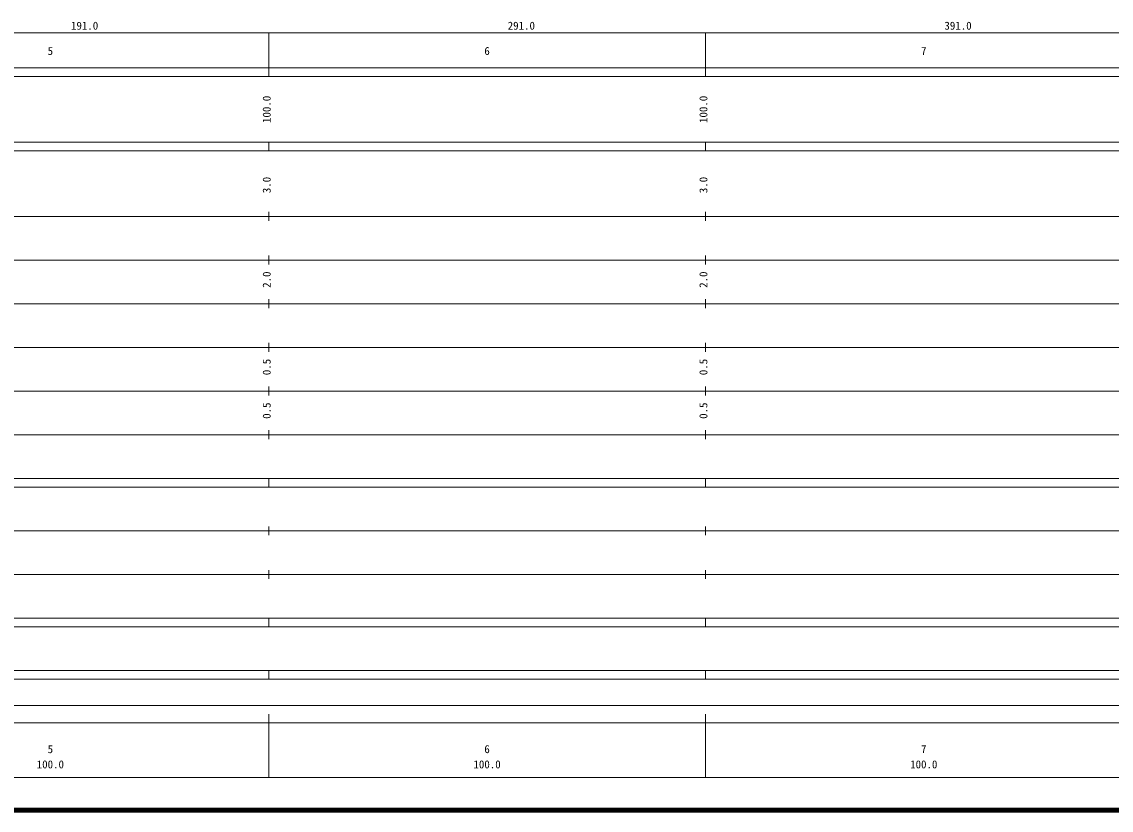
# Model space of a CAD drawing. Units: millimetres on the paper, enlarged 1000 times. Extents: x 40000 to 680000, y 20000 to 380000.
# Drawn here: x 253458 to 502920, y 20000 to 200558 of the extents above; entities that cross this region are included whole.
import ezdxf
from ezdxf.enums import TextEntityAlignment as Align

# ---------------------------------------------------------------- set-up
doc = ezdxf.new("R2010")
doc.units = ezdxf.units.MM
doc.header["$LTSCALE"] = 1000
doc.layers.add('M-TTL', color=2, linetype='Continuous', lineweight=140)
doc.layers.add('M-TTL-BAND', color=7, linetype='Continuous', lineweight=13)
doc.styles.add('ＭＳ ゴシック', font='')
doc.styles.get('ＭＳ ゴシック').set_extended_font_data('MS Gothic')

msp = doc.modelspace()

# ---------------------------------------------------------------- linework, layer by layer
at = {"layer": 'M-TTL'}
msp.add_line((40000, 20000), (680000, 20000), dxfattribs=at)
at = {"layer": 'M-TTL-BAND'}
for p, q in [((68000, 198000), (579000, 198000)), ((310000, 188000), (310000, 198000)), ((410000, 188000), (410000, 198000)), ((40000, 190000), (579000, 190000)), ((40000, 188000), (579000, 188000)), ((40000, 173000), (579000, 173000)), ((310000, 171000), (310000, 173000)), ((410000, 171000), (410000, 173000)), ((40000, 171000), (579000, 171000)), ((40000, 156000), (579000, 156000)), ((310000, 155000), (310000, 157000)), ((410000, 155000), (410000, 157000)), ((46000, 146000), (579000, 146000)), ((310000, 145000), (310000, 147000)), ((410000, 145000), (410000, 147000)), ((52000, 136000), (579000, 136000)), ((310000, 135000), (310000, 137000)), ((410000, 135000), (410000, 137000)), ((46000, 126000), (579000, 126000)), ((310000, 125000), (310000, 127000)), ((410000, 125000), (410000, 127000)), ((52000, 116000), (579000, 116000)), ((310000, 115000), (310000, 117000)), ((410000, 115000), (410000, 117000)), ((46000, 106000), (579000, 106000)), ((310000, 105000), (310000, 107000)), ((410000, 105000), (410000, 107000)), ((40000, 96000), (579000, 96000)), ((310000, 94000), (310000, 96000)), ((410000, 94000), (410000, 96000)), ((40000, 94000), (579000, 94000)), ((310000, 83000), (310000, 85000)), ((410000, 83000), (410000, 85000)), ((49000, 84000), (579000, 84000)), ((310000, 73000), (310000, 75000)), ((410000, 73000), (410000, 75000)), ((40000, 74000), (579000, 74000)), ((40000, 64000), (579000, 64000)), ((310000, 62000), (310000, 64000)), ((410000, 62000), (410000, 64000)), ((40000, 62000), (579000, 62000)), ((40000, 52000), (579000, 52000)), ((40000, 50000), (579000, 50000)), ((310000, 50000), (310000, 52000)), ((410000, 50000), (410000, 52000)), ((122220, 44000), (565249, 44000)), ((40000, 40000), (579000, 40000)), ((310000, 27500), (310000, 42000)), ((410000, 27500), (410000, 42000)), ((68000, 27500), (579000, 27500))]:
    msp.add_line(p, q, dxfattribs=at)

# ---------------------------------------------------------------- texts
at = {"layer": 'M-TTL-BAND', "style": 'ＭＳ ゴシック'}
for s, p in [('191.0', (267844, 198195)), ('291.0', (367844, 198195)), ('391.0', (467844, 198195)), ('5', (260000, 192405)), ('6', (360000, 192405)), ('7', (460000, 192405)), ('5', (260000, 32523)), ('6', (360000, 32523)), ('7', (460000, 32523)), ('100.0', (260000, 29033)), ('100.0', (360000, 29033)), ('100.0', (460000, 29033))]:
    msp.add_text(s, height=1833, dxfattribs=at).set_placement(p, align=Align.BOTTOM_CENTER)
for s, p in [('100.0', (311000, 180500)), ('100.0', (411000, 180500)), ('3.0', (311000, 163174)), ('3.0', (411000, 163174)), ('2.0', (311000, 141500)), ('2.0', (411000, 141500)), ('0.5', (311000, 121500)), ('0.5', (411000, 121500)), ('0.5', (311000, 111500)), ('0.5', (411000, 111500))]:
    msp.add_text(s, height=1833, rotation=90, dxfattribs=at).set_placement(p, align=Align.BOTTOM_CENTER)

doc.saveas('drawing.dxf')
